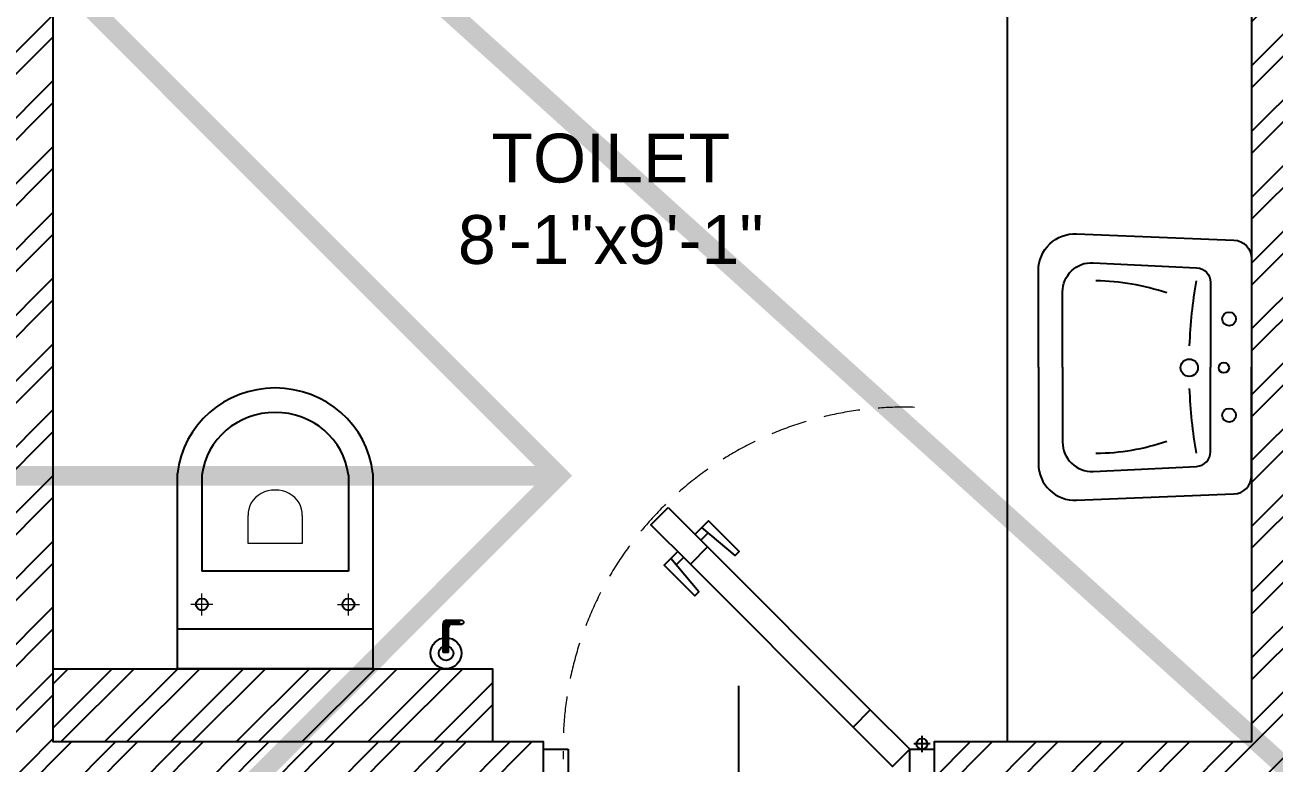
# Model space of a CAD drawing. Header units: millimetres. Extents: x 0 to 59560, y 0 to 21447.
# Drawn here: x 9061 to 11622, y 14442 to 15955 of the extents above; entities that cross this region are included whole.
import ezdxf
from ezdxf.enums import TextEntityAlignment as Align

# ---------------------------------------------------------------- set-up
doc = ezdxf.new("R2010")
doc.units = ezdxf.units.MM
doc.header["$LTSCALE"] = 150
doc.linetypes.add('DASHED', pattern=[0.75, 0.5, -0.25])
for name, color, linetype in [('ad-Door', 11, 'Continuous'), ('ad-Furniture', 8, 'Continuous'), ('ad-Ledge wall', 6, 'Continuous'), ('ad-Text', 7, 'Continuous'), ('ad-Text Main_Door&window Label', 7, 'Continuous'), ('ad-Toilet fixtures', 8, 'Continuous'), ('ad-Wall', 240, 'Continuous'), ('ad-Wall hatch', 8, 'Continuous')]:
    doc.layers.add(name, color=color, linetype=linetype)
doc.layers.add('ad-Primary Roof', color=5, linetype='Continuous', true_color=0x0000ff)
doc.layers.add('ad-Secondary Roof', color=6, linetype='Continuous', true_color=0xff00ff)
doc.styles.add('New Text Style', font='arial.ttf', dxfattribs={"height": 100})
doc.styles.get("Standard").update_dxf_attribs({"font": 'arial.ttf'})

# ---------------------------------------------------------------- blocks, each defined once
blk = doc.blocks.new('6 U T S R N_Typical Floor Plan$0$3BHK+_A$0$ad_Commode')
for p, q in [((399.7, 200), (0, 200)), ((0, 200), (0, -200)), ((81.7, -200), (81.7, 200)), ((396.5, 150), (199.8, 150)), ((199.8, 150), (199.8, -150)), ((396.5, -150), (199.8, -150)), ((0, -200), (399.7, -200))]:
    blk.add_line(p, q)
at = {"lineweight": 9}
for p, q in [((131.7, 127.4), (131.7, 172.6)), ((109.1, 150), (154.3, 150)), ((313.4, 55.1), (256.4, 55.1)), ((256.4, 55.1), (256.4, -55.1)), ((256.4, -55.1), (313.4, -55.1)), ((131.7, -127.4), (131.7, -172.6)), ((109.1, -150), (154.3, -150))]:
    blk.add_line(p, q, dxfattribs=at)
at = {"extrusion": (0, 0, -1)}
for centre, major_axis, ratio, start_param, end_param in [((379.8, 0), (0, 201), 0.969555, 0.102023, 3.039569), ((131.7, 150), (-8.69, 8.69), 1, 0.785398, 7.068583), ((379.9, 0), (0, 151), 0.959538, 0.1147, 3.026893), ((131.7, -150), (-8.69, -8.69), 1, 2.356194490171165, 8.639379797350752)]:
    blk.add_ellipse(centre, major_axis=major_axis, ratio=ratio, start_param=start_param, end_param=end_param, dxfattribs=at)
at = {"lineweight": 9, "extrusion": (0, 0, -1)}
blk.add_ellipse((316.7, 0), major_axis=(0, 55.2), ratio=0.889512, start_param=-0.06636, end_param=3.207953, dxfattribs=at)
blk = doc.blocks.new('Typical floor plan$0$239E All Floor Plans$0$ad_Faucet')
at = {"ltscale": 25}
h = blk.add_hatch(dxfattribs=at)
h.set_pattern_fill('ANSI31', color=256, style=0)
h.set_pattern_definition([(45, (608.51888, -980.84871), (-0.088388348, 0.088388348), [])])
h.paths.add_polyline_path([(1.79, 0.23, -0.101839), (1.84, 0, -0.082633), (1.8, -0.19), (2.48, -0.19, 0.038606), (2.49, 0, 0.047181), (2.47, 0.23)])
h.paths.add_polyline_path([(1.31, -0.19), (1.8, -0.19, 0.082633), (1.84, 0, 0.101839), (1.79, 0.23), (1.31, 0.23)])
h.paths.add_polyline_path([(2.47, 0.23, -0.047181), (2.49, 0, -0.038606), (2.48, -0.19), (3.3, -0.19, -0.414214), (3.59, -0.48), (3.59, -0.64), (3.59, -1.18, -0.836396), (3.92, -1.24), (3.92, -0.64), (3.92, -0.05, 0.414214), (3.63, 0.23)])
for p, q in [((1.31, -0.19), (1.31, 0.23)), ((1.31, 0.23), (3.63, 0.23)), ((1.31, -0.19), (3.3, -0.19)), ((3.59, -0.48), (3.59, -0.64)), ((3.59, -0.64), (3.59, -1.27)), ((3.92, -0.05), (3.92, -0.64)), ((3.92, -0.64), (3.92, -1.27))]:
    blk.add_line(p, q)
for centre, radius in [((1.25, 0), 1.25), ((1.25, 0), 0.591), ((3.75, -1.24), 0.173)]:
    blk.add_circle(centre, radius)
for centre in [(3.63, -0.05), (3.3, -0.48)]:
    blk.add_arc(centre, 0.288, 0, 90)
blk = doc.blocks.new('zw$F302')
at = {"layer": 'ad-Furniture'}
for points in [[(436.4, 0), (436.4, 198, 0.426121), (358.4, 272.8), (35.9, 259.8, 0.402405), (0, 222.4), (0, 0)], [(386.8, 0), (386.8, 153.8, 0.426121), (324.5, 213.7), (112.5, 203.2, 0.402405), (83.7, 173.3), (83.7, 0)], [(436.4, 0), (436.4, -198, -0.426121), (358.4, -272.8), (35.9, -259.8, -0.402405), (0, -222.4), (0, 0)], [(386.8, 0), (386.8, -153.8, -0.426121), (324.5, -213.7), (112.5, -203.2, -0.402405), (83.7, -173.3), (83.7, 0)]]:
    blk.add_lwpolyline(points, format="xyb", dxfattribs=at)
for centre, radius in [((46, 98.6), 14.1), ((56.6, 1.3), 10.6), ((127.4, 1.3), 17.7), ((46, -98.6), 14.1)]:
    blk.add_circle(centre, radius, dxfattribs=at)
for centre, radius, start, end in [((-831.2, 8.5), 959.2, 2.1045, 10.0784), ((322.6, -285.2), 461.6, 90.5074, 108.8514), ((-831.2, -8.5), 959.2, 349.9216, 357.8955), ((322.6, 285.2), 461.6, 251.1486, 269.4926)]:
    blk.add_arc(centre, radius, start, end, dxfattribs=at)
blk = doc.blocks.new('*U37')
for p, q in [((25, -127.8), (25, -94.4)), ((8.3, -111.1), (41.7, -111.1)), ((528.5, -478), (513.6, -492.9)), ((463.3, -543.1), (478.2, -528.2))]:
    blk.add_line(p, q)
for points in [[(50, -100), (0, -100), (0, 0), (71.4, 0), (71.4, -35.7), (71.4, -50), (50, -50)], [(750, -100), (750, -50), (728.6, -50), (728.6, -35.7), (728.6, 0), (800, 0), (800, -100)], [(50, -100), (130.8, -180.8), (166.2, -145.5), (85.4, -64.6)], [(130.8, -180.8), (464.2, -514.2), (499.5, -478.8), (166.2, -145.5)], [(545, -595), (464.2, -514.2), (499.5, -478.8), (580.3, -559.6)]]:
    blk.add_lwpolyline(points, close=True)
for points in [[(525.4, -504.7), (552.8, -477.2), (490, -414.3), (482.2, -422.2), (539.2, -490.8)], [(490, -540), (462.5, -567.5), (399.7, -504.7), (407.6, -496.8), (476.2, -553.8)]]:
    blk.add_lwpolyline(points)
blk.add_circle((25, -111.1), 11.1)
at = {"color": 8, "linetype": 'DASHED', "lineweight": 0}
blk.add_arc((62.1, -102.1), 698.3, 268.1881, 1.8119, dxfattribs=at)
at = {"layer": 'ad-Text Main_Door&window Label'}
blk.add_line((400, 125), (400, -230), dxfattribs=at)
blk.add_circle((400.3, 245), 120, dxfattribs=at)
at = {"layer": 'ad-Text Main_Door&window Label', "style": 'New Text Style'}
blk.add_attdef('D1', text='', height=100, dxfattribs=at).set_placement((400.3, 245), align=Align.MIDDLE_CENTER)
blk = doc.blocks.new('zw$15F0')
at = {"layer": 'ad-Wall hatch', "transparency": 33554610}
h = blk.add_hatch(dxfattribs=at)
h.set_pattern_fill('ANSI32', color=256, scale=10, angle=180)
h.set_pattern_definition([(225, (-2455, 1820), (67.352, -67.352), []), (225, (-2499.9, 1820), (67.352, -67.352), [])])
h.paths.add_polyline_path([(-1555, 1820), (-2455, 1820), (-2455, 1970), (-1555, 1970)])
at = {"layer": 'ad-Ledge wall'}
blk.add_lwpolyline([(-1555, 1820), (-2455, 1820), (-2455, 1970), (-1555, 1970)], close=True, dxfattribs=at)
at = {"layer": 'ad-Toilet fixtures'}
blk.add_lwpolyline([(-500, 1820), (-500, 3355)], dxfattribs=at)
at = {"layer": 'ad-Door', "ltscale": 5, "rotation": 180}
blk.add_blockref('*U37', (-650, 1705), dxfattribs=at).add_auto_attribs({'D1': 'D2'})
at = {"layer": 'ad-Toilet fixtures', "rotation": 180}
blk.add_blockref('zw$F302', (0, 2587.5), dxfattribs=at)
at = {"layer": 'ad-Toilet fixtures', "xscale": -1, "rotation": 270}
blk.add_blockref('6 U T S R N_Typical Floor Plan$0$3BHK+_A$0$ad_Commode', (-2000, 1970), dxfattribs=at)
at = {"layer": 'ad-Toilet fixtures', "xscale": 25.39999999990691, "yscale": 25.39999999990691, "zscale": 25.39999999990691, "rotation": 89.99999999999999}
blk.add_blockref('Typical floor plan$0$239E All Floor Plans$0$ad_Faucet', (-1650, 1970), dxfattribs=at)
blk = doc.blocks.new('zw$821')
at = {"layer": 'ad-Primary Roof', "linetype": 'DASHED', "ltscale": 2, "const_width": 40}
blk.add_lwpolyline([(16380, 1050), (9665, -5150), (2800, 1050)], dxfattribs=at)
at = {"layer": 'ad-Secondary Roof', "linetype": 'DASHED', "ltscale": 2, "const_width": 40}
for points in [[(2800, 600), (5880, -2480), (2800, -5560)], [(5880, -2480), (375.5, -2480)]]:
    blk.add_lwpolyline(points, dxfattribs=at)

msp = doc.modelspace()

# ---------------------------------------------------------------- hatches: boundary and pattern name
at = {"layer": 'ad-Wall hatch'}
h = msp.add_hatch(dxfattribs=at)
h.set_pattern_fill('ANSI32', color=256, scale=10)
h.set_pattern_definition([(45, (4273.8, 3722.27), (-67.35192, 67.35192), []), (45, (4318.7, 3722.27), (-67.35192, 67.35192), [])])
h.paths.add_polyline_path([(18463.8, 8252.3), (18463.8, 8582.3), (9003.8, 8582.3), (9003.8, 8352.3), (9308.8, 8352.3), (9308.8, 7652.3), (9423.8, 7652.3), (9423.8, 8352.3), (12623.8, 8352.3), (12623.8, 6852.3), (11123.8, 6852.3), (11123.8, 6737.3), (12623.8, 6737.3), (12623.8, 3952.3), (9423.8, 3952.3), (9423.8, 6737.3), (10323.8, 6737.3), (10323.8, 6852.3), (9308.8, 6852.3), (9308.8, 3952.3), (4653.8, 3952.3), (4653.8, 8352.3), (8103.8, 8352.3), (8103.8, 8582.3), (7903.8, 8582.3), (7903.8, 12552.3), (8103.8, 12552.3), (8103.8, 12782.3), (4653.8, 12782.3), (4653.8, 17247.3), (9003.8, 17247.3), (9003.8, 14372.3), (10123.8, 14372.3), (10123.8, 14487.3), (9118.8, 14487.3), (9118.8, 17247.3), (11573.8, 17247.3), (11573.8, 14487.3), (10923.8, 14487.3), (10923.8, 14372.3), (11573.8, 14372.3), (11573.8, 12667.3), (9118.8, 12667.3), (9118.8, 13277.3), (9003.8, 13277.3), (9003.8, 12552.3), (13813.8, 12552.3), (13813.8, 12782.3), (13713.8, 12782.3), (13713.8, 13597.3), (13598.8, 13597.3), (13598.8, 12782.3), (11803.8, 12782.3), (11803.8, 17247.3), (13598.8, 17247.3), (13598.8, 14397.3), (13713.8, 14397.3), (13713.8, 17247.3), (17143.8, 17247.3), (17143.8, 12782.3), (14713.8, 12782.3), (14713.8, 12552.3), (17258.8, 12552.3), (17258.8, 17247.3), (22368.8, 17247.3), (22368.8, 14127.3), (22598.8, 14127.3), (22598.8, 17477.3), (4423.8, 17477.3), (4423.8, 12552.3), (7673.8, 12552.3), (7673.8, 8582.3), (4423.8, 8582.3), (4423.8, 3722.3), (12853.8, 3722.3), (12853.8, 8352.3), (18233.8, 8352.3), (18233.8, 8252.3)])
h.paths.add_polyline_path([(18463.8, 7402.3), (18233.8, 7402.3), (18233.8, 3722.3), (19163.8, 3722.3), (19163.8, 3952.3), (18463.8, 3952.3)])
h.paths.add_polyline_path([(20013.8, 3722.3), (22598.8, 3722.3), (22598.8, 8582.3), (20053.8, 8582.3), (20053.8, 12552.3), (22598.8, 12552.3), (22598.8, 12927.3), (22368.8, 12927.3), (22368.8, 12782.3), (19823.8, 12782.3), (19823.8, 8352.3), (22368.8, 8352.3), (22368.8, 3952.3), (20013.8, 3952.3)])

# ---------------------------------------------------------------- next in the draw order: block references
at = {"rotation": 360}
msp.add_blockref('zw$15F0', (11573.8, 12667.3), dxfattribs=at)

# ---------------------------------------------------------------- next in the draw order: linework, layer by layer
at = {"layer": 'ad-Wall'}
msp.add_lwpolyline([(7903.8, 8582.3), (7903.8, 12552.3), (8103.8, 12552.3), (8103.8, 12782.3), (4653.8, 12782.3), (4653.8, 17247.3), (9003.8, 17247.3), (9003.8, 14372.3), (10123.8, 14372.3), (10123.8, 14487.3), (9118.8, 14487.3), (9118.8, 17247.3), (11573.8, 17247.3), (11573.8, 14487.3), (10923.8, 14487.3), (10923.8, 14372.3), (11573.8, 14372.3), (11573.8, 12667.3), (9118.8, 12667.3), (9118.8, 13277.3), (9003.8, 13277.3), (9003.8, 12552.3), (13813.8, 12552.3)], dxfattribs=at)

# ---------------------------------------------------------------- next in the draw order: block references
msp.add_blockref('zw$821', (4273.8, 17512.3))

# ---------------------------------------------------------------- next in the draw order: texts
at = {"layer": 'ad-Text', "insert": (10261.2, 15598.6), "char_height": 100, "width": 863.438, "attachment_point": 5}
msp.add_mtext('\\pxt25;TOILET\\P8\'-1"x9\'-1"', dxfattribs=at)

doc.saveas('drawing.dxf')
